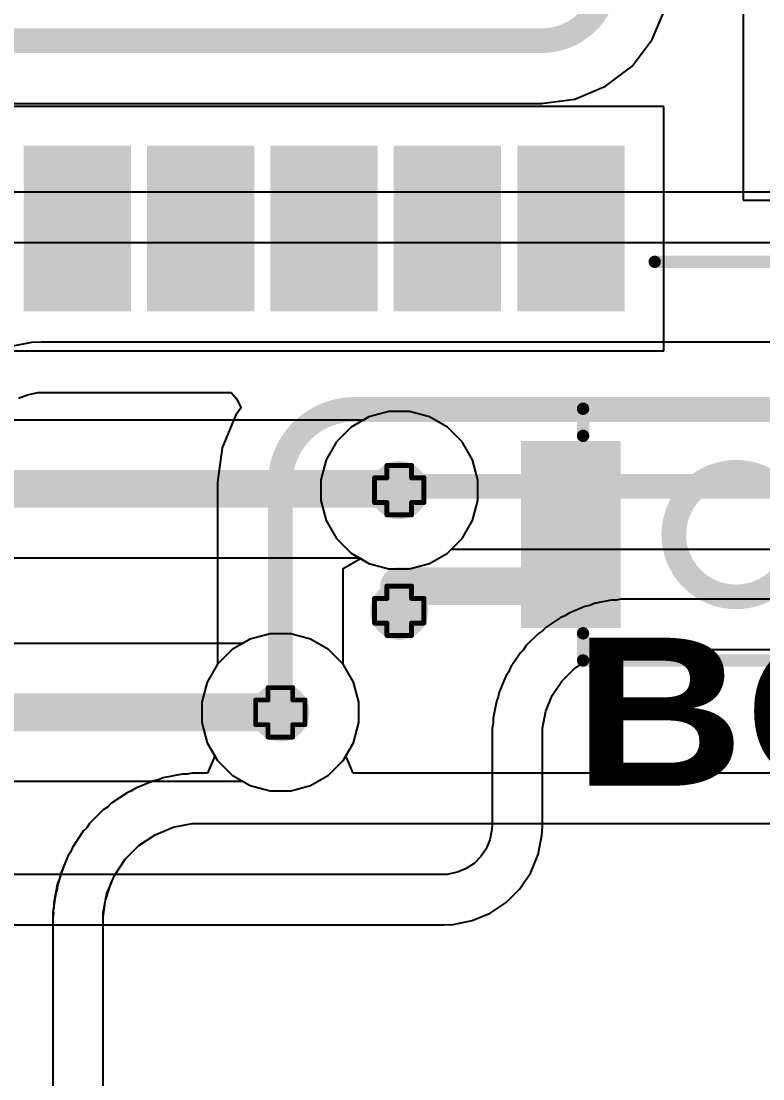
# Model space of a CAD drawing. Header units: inches. Extents: x -18 to 202, y -11 to 119.
# Drawn here: x 25.95 to 33.59, y 32.3 to 43.18 of the extents above; entities that cross this region are included whole.
import ezdxf

# ---------------------------------------------------------------- set-up
doc = ezdxf.new("R2010")
doc.units = ezdxf.units.IN
for name, color, linetype in [('Board Outline', 216, 'Continuous'), ('Bottom Layer', 5, 'Continuous'), ('Drill Drawing', 1, 'Continuous'), ('Ground', 16, 'Continuous'), ('Power', 76, 'Continuous'), ('Top Layer', 1, 'Continuous'), ('Top Overlay', 2, 'Continuous'), ('Top Paste', 8, 'Continuous'), ('Top Solder', 216, 'Continuous'), ('Via Holes', 16, 'Continuous')]:
    doc.layers.add(name, color=color, linetype=linetype)
doc.styles.add('Arial Black_Bold', font='', dxfattribs={"height": 0.2})
doc.styles.get('Arial Black_Bold').set_extended_font_data('Arial Black', bold=True)

# ---------------------------------------------------------------- blocks, each defined once
blk = doc.blocks.new('38_SMD_M______10')
at = {"layer": 'Top Layer'}
for points in [[(0.19, -9.63), (0.19, -8.13), (1.09, -8.13), (1.09, -9.63)], [(1.46, -9.63), (1.46, -8.13), (2.36, -8.13), (2.36, -9.63)], [(2.73, -9.63), (2.73, -8.13), (3.63, -8.13), (3.63, -9.63)], [(4, -9.63), (4, -8.13), (4.9, -8.13), (4.9, -9.63)], [(5.27, -9.63), (5.27, -8.13), (6.17, -8.13), (6.17, -9.63)]]:
    blk.add_hatch(color=1, dxfattribs=at).paths.add_polyline_path(points)
at = {"layer": 'Top Paste'}
for points in [[(0.19, -9.63), (0.19, -8.13), (1.09, -8.13), (1.09, -9.63)], [(1.46, -9.63), (1.46, -8.13), (2.36, -8.13), (2.36, -9.63)], [(2.73, -9.63), (2.73, -8.13), (3.63, -8.13), (3.63, -9.63)], [(4, -9.63), (4, -8.13), (4.9, -8.13), (4.9, -9.63)], [(5.27, -9.63), (5.27, -8.13), (6.17, -8.13), (6.17, -9.63)]]:
    blk.add_hatch(color=8, dxfattribs=at).paths.add_polyline_path(points)
at = {"layer": 'Top Solder'}
for points in [[(0.088, -9.732), (0.088, -8.028), (1.192, -8.028), (1.192, -9.732)], [(1.358, -9.732), (1.358, -8.028), (2.462, -8.028), (2.462, -9.732)], [(2.628, -9.732), (2.628, -8.028), (3.732, -8.028), (3.732, -9.732)], [(3.898, -9.732), (3.898, -8.028), (5.002, -8.028), (5.002, -9.732)], [(5.168, -9.732), (5.168, -8.028), (6.272, -8.028), (6.272, -9.732)]]:
    blk.add_hatch(color=216, dxfattribs=at).paths.add_polyline_path(points)
at = {"layer": 'Top Overlay'}
blk.add_lwpolyline([(6.583, -9.222, 0.127, 0.127, 0), (9.072, -9.222, 0.127, 0.127, 0)], format="xyseb", dxfattribs=at)
blk.add_lwpolyline([(6.551, -9.222, 0.0635, 0.0635, 1), (6.614, -9.222, 0.0635, 0.0635, 1)], format="xyseb", close=True, dxfattribs=at)
blk = doc.blocks.new('B3U_1000P_18')
at = {"layer": 'Top Layer'}
for points in [[(-2.11, 0.86), (-1.29, 0.86), (-1.29, -0.86), (-2.11, -0.86)], [(1.29, 0.86), (2.11, 0.86), (2.11, -0.86), (1.29, -0.86)]]:
    blk.add_hatch(color=1, dxfattribs=at).paths.add_polyline_path(points)
at = {"layer": 'Top Paste'}
for points in [[(-2.11, 0.86), (-1.29, 0.86), (-1.29, -0.86), (-2.11, -0.86)], [(1.29, 0.86), (2.11, 0.86), (2.11, -0.86), (1.29, -0.86)]]:
    blk.add_hatch(color=8, dxfattribs=at).paths.add_polyline_path(points)
at = {"layer": 'Top Solder'}
for points in [[(-2.212, 0.962), (-1.188, 0.962), (-1.188, -0.962), (-2.212, -0.962)], [(1.188, 0.962), (2.212, 0.962), (2.212, -0.962), (1.188, -0.962)]]:
    blk.add_hatch(color=216, dxfattribs=at).paths.add_polyline_path(points)
at = {"layer": 'Top Overlay'}
for points in [[(-1.575, 1.295, 0.127, 0.127, 0), (1.575, 1.295, 0.127, 0.127, 0)], [(-1.575, 1.016, 0.127, 0.127, 0), (-1.575, 1.295, 0.127, 0.127, 0)], [(1.575, 1.016, 0.127, 0.127, 0), (1.575, 1.295, 0.127, 0.127, 0)], [(-1.575, -1.295, 0.127, 0.127, 0), (-1.575, -1.016, 0.127, 0.127, 0)], [(1.575, -1.295, 0.127, 0.127, 0), (1.575, -1.016, 0.127, 0.127, 0)], [(-1.575, -1.295, 0.127, 0.127, 0), (1.575, -1.295, 0.127, 0.127, 0)]]:
    blk.add_lwpolyline(points, format="xyseb", dxfattribs=at)
for points in [[(-1.607, 1.295, 0.0635, 0.0635, 1), (-1.543, 1.295, 0.0635, 0.0635, 1)], [(-1.607, 1.295, 0.0635, 0.0635, 1), (-1.543, 1.295, 0.0635, 0.0635, 1)], [(1.543, 1.295, 0.0635, 0.0635, 1), (1.607, 1.295, 0.0635, 0.0635, 1)], [(1.543, 1.295, 0.0635, 0.0635, 1), (1.607, 1.295, 0.0635, 0.0635, 1)], [(-1.607, 1.016, 0.0635, 0.0635, 1), (-1.543, 1.016, 0.0635, 0.0635, 1)], [(1.543, 1.016, 0.0635, 0.0635, 1), (1.607, 1.016, 0.0635, 0.0635, 1)], [(0.641, 0, 0.254, 0.254, 1), (-0.641, 0, 0.254, 0.254, 1)], [(-0.705, 0, 0.127, 0.127, 1), (-0.578, 0, 0.127, 0.127, 1)], [(0.578, 0, 0.127, 0.127, 1), (0.705, 0, 0.127, 0.127, 1)], [(-1.607, -1.016, 0.0635, 0.0635, 1), (-1.543, -1.016, 0.0635, 0.0635, 1)], [(1.543, -1.016, 0.0635, 0.0635, 1), (1.607, -1.016, 0.0635, 0.0635, 1)], [(-1.607, -1.295, 0.0635, 0.0635, 1), (-1.543, -1.295, 0.0635, 0.0635, 1)], [(-1.607, -1.295, 0.0635, 0.0635, 1), (-1.543, -1.295, 0.0635, 0.0635, 1)], [(1.543, -1.295, 0.0635, 0.0635, 1), (1.607, -1.295, 0.0635, 0.0635, 1)], [(1.543, -1.295, 0.0635, 0.0635, 1), (1.607, -1.295, 0.0635, 0.0635, 1)]]:
    blk.add_lwpolyline(points, format="xyseb", close=True, dxfattribs=at)

msp = doc.modelspace()

# ---------------------------------------------------------------- hatches: boundary and pattern name
at = {"layer": 'Bottom Layer'}
h = msp.add_hatch(color=5, dxfattribs=at)
edge = h.paths.add_edge_path()
edge.add_arc((29.845, 38.354), 0.3, 0, 360)
h = msp.add_hatch(color=5, dxfattribs=at)
edge = h.paths.add_edge_path()
edge.add_arc((29.845, 37.113), 0.3, 0, 360)
h = msp.add_hatch(color=5, dxfattribs=at)
edge = h.paths.add_edge_path()
edge.add_arc((28.621, 36.068), 0.3, 0, 360)
at = {"layer": 'Ground'}
h = msp.add_hatch(color=16, dxfattribs=at)
edge = h.paths.add_edge_path()
edge.add_arc((29.845, 38.354), 0.3, 0, 360)
h = msp.add_hatch(color=16, dxfattribs=at)
edge = h.paths.add_edge_path()
edge.add_arc((29.845, 37.113), 0.3, 0, 360)
h = msp.add_hatch(color=16, dxfattribs=at)
edge = h.paths.add_edge_path()
edge.add_arc((28.621, 36.068), 0.3, 0, 360)
at = {"layer": 'Power'}
h = msp.add_hatch(color=76, dxfattribs=at)
edge = h.paths.add_edge_path()
edge.add_arc((29.845, 38.354), 0.3, 0, 360)
h = msp.add_hatch(color=76, dxfattribs=at)
edge = h.paths.add_edge_path()
edge.add_arc((29.845, 37.113), 0.3, 0, 360)
h = msp.add_hatch(color=76, dxfattribs=at)
edge = h.paths.add_edge_path()
edge.add_arc((28.621, 36.068), 0.3, 0, 360)
at = {"layer": 'Top Layer'}
h = msp.add_hatch(color=1, dxfattribs=at)
edge = h.paths.add_edge_path()
edge.add_arc((29.845, 38.354), 0.3, 0, 360)
h = msp.add_hatch(color=1, dxfattribs=at)
edge = h.paths.add_edge_path()
edge.add_arc((29.845, 37.113), 0.3, 0, 360)
h = msp.add_hatch(color=1, dxfattribs=at)
edge = h.paths.add_edge_path()
edge.add_arc((28.621, 36.068), 0.3, 0, 360)
at = {"layer": 'Via Holes'}
h = msp.add_hatch(color=7, dxfattribs=at)
edge = h.paths.add_edge_path()
edge.add_arc((29.845, 38.354), 0.15, 0, 360)
h = msp.add_hatch(color=7, dxfattribs=at)
edge = h.paths.add_edge_path()
edge.add_arc((29.845, 37.113), 0.15, 0, 360)
h = msp.add_hatch(color=7, dxfattribs=at)
edge = h.paths.add_edge_path()
edge.add_arc((28.621, 36.068), 0.15, 0, 360)

# ---------------------------------------------------------------- linework, layer by layer
at = {"layer": 'Board Outline'}
msp.add_lwpolyline([(44.23, 62.31, 0.254, 0.254, -3.535496), (7.565, 62.289, 0.254, 0.254, 0)], format="xyseb", dxfattribs=at)
at = {"layer": 'Bottom Layer'}
for p, q in [((29.533, 39.107), (29.349, 39.001)), ((29.739, 39.162), (29.533, 39.107)), ((29.951, 39.162), (29.739, 39.162)), ((30.157, 39.107), (29.951, 39.162)), ((30.341, 39.001), (30.157, 39.107)), ((29.349, 39.001), (29.198, 38.85)), ((30.492, 38.85), (30.341, 39.001)), ((29.198, 38.85), (29.092, 38.666)), ((30.598, 38.666), (30.492, 38.85)), ((29.092, 38.666), (29.037, 38.46)), ((30.653, 38.46), (30.598, 38.666)), ((29.037, 38.46), (29.037, 38.248)), ((30.653, 38.248), (30.653, 38.46)), ((29.037, 38.248), (29.092, 38.042)), ((30.598, 38.042), (30.653, 38.248)), ((29.092, 38.042), (29.198, 37.858)), ((30.492, 37.858), (30.598, 38.042)), ((29.198, 37.858), (29.349, 37.707)), ((30.341, 37.707), (30.492, 37.858)), ((29.349, 37.707), (29.533, 37.601)), ((30.157, 37.601), (30.341, 37.707)), ((29.533, 37.601), (29.739, 37.546)), ((29.739, 37.546), (29.951, 37.546)), ((29.951, 37.546), (30.157, 37.601)), ((28.309, 36.821), (28.125, 36.715)), ((28.515, 36.876), (28.309, 36.821)), ((28.728, 36.876), (28.515, 36.876)), ((28.933, 36.821), (28.728, 36.876)), ((29.117, 36.715), (28.933, 36.821)), ((28.125, 36.715), (27.975, 36.564)), ((29.268, 36.564), (29.117, 36.715)), ((27.975, 36.564), (27.868, 36.38)), ((29.374, 36.38), (29.268, 36.564)), ((27.868, 36.38), (27.813, 36.174)), ((29.429, 36.174), (29.374, 36.38)), ((27.813, 36.174), (27.813, 35.962)), ((29.429, 35.962), (29.429, 36.174)), ((27.813, 35.962), (27.868, 35.756)), ((29.374, 35.756), (29.429, 35.962)), ((27.868, 35.756), (27.946, 35.621)), ((29.296, 35.621), (29.374, 35.756)), ((27.946, 35.621), (27.873, 35.443)), ((29.37, 35.443), (29.296, 35.621)), ((27.368, 35.374), (27.318, 35.364)), ((27.416, 35.394), (27.368, 35.374)), ((27.612, 35.433), (27.416, 35.394)), ((27.663, 35.433), (27.612, 35.433)), ((27.713, 35.443), (27.663, 35.433)), ((27.873, 35.443), (27.713, 35.443)), ((40.399, 35.443), (29.37, 35.443)), ((27.091, 35.26), (27.044, 35.24)), ((27.134, 35.288), (27.091, 35.26)), ((27.318, 35.364), (27.134, 35.288)), ((27.044, 35.24), (26.878, 35.129)), ((26.799, 35.064), (26.658, 34.923)), ((26.842, 35.093), (26.799, 35.064)), ((26.878, 35.129), (26.842, 35.093)), ((26.593, 34.844), (26.482, 34.678)), ((26.629, 34.88), (26.593, 34.844)), ((26.658, 34.923), (26.629, 34.88)), ((27.332, 34.809), (27.517, 34.886)), ((27.517, 34.886), (27.713, 34.925)), ((27.713, 34.925), (40.486, 34.925)), ((27.165, 34.698), (27.332, 34.809)), ((26.462, 34.631), (26.434, 34.588)), ((26.482, 34.678), (26.462, 34.631)), ((27.024, 34.557), (27.165, 34.698)), ((26.434, 34.588), (26.358, 34.404)), ((26.913, 34.39), (27.024, 34.557)), ((26.358, 34.404), (26.348, 34.354)), ((26.836, 34.205), (26.913, 34.39)), ((26.328, 34.306), (26.289, 34.11)), ((26.348, 34.354), (26.328, 34.306)), ((26.797, 34.009), (26.836, 34.205)), ((26.289, 34.11), (26.289, 34.059)), ((26.289, 34.059), (26.279, 34.009)), ((26.279, 34.009), (26.279, 33.909)), ((26.797, 33.909), (26.797, 34.009)), ((26.279, 33.909), (26.279, 17.382)), ((26.797, 17.382), (26.797, 33.909))]:
    msp.add_line(p, q, dxfattribs=at)
at = {"layer": 'Drill Drawing'}
for points in [[(29.718, 38.481, 0.0508, 0.0508, 0), (29.718, 38.608, 0.0508, 0.0508, 0)], [(29.718, 38.608, 0.0508, 0.0508, 0), (29.972, 38.608, 0.0508, 0.0508, 0)], [(29.972, 38.481, 0.0508, 0.0508, 0), (29.972, 38.608, 0.0508, 0.0508, 0)], [(29.591, 38.227, 0.0508, 0.0508, 0), (29.591, 38.481, 0.0508, 0.0508, 0)], [(29.591, 38.481, 0.0508, 0.0508, 0), (29.718, 38.481, 0.0508, 0.0508, 0)], [(29.972, 38.481, 0.0508, 0.0508, 0), (30.099, 38.481, 0.0508, 0.0508, 0)], [(30.099, 38.227, 0.0508, 0.0508, 0), (30.099, 38.481, 0.0508, 0.0508, 0)], [(29.591, 38.227, 0.0508, 0.0508, 0), (29.718, 38.227, 0.0508, 0.0508, 0)], [(29.718, 38.1, 0.0508, 0.0508, 0), (29.718, 38.227, 0.0508, 0.0508, 0)], [(29.972, 38.227, 0.0508, 0.0508, 0), (30.099, 38.227, 0.0508, 0.0508, 0)], [(29.972, 38.1, 0.0508, 0.0508, 0), (29.972, 38.227, 0.0508, 0.0508, 0)], [(29.718, 38.1, 0.0508, 0.0508, 0), (29.972, 38.1, 0.0508, 0.0508, 0)], [(29.718, 37.24, 0.0508, 0.0508, 0), (29.718, 37.367, 0.0508, 0.0508, 0)], [(29.718, 37.367, 0.0508, 0.0508, 0), (29.972, 37.367, 0.0508, 0.0508, 0)], [(29.972, 37.24, 0.0508, 0.0508, 0), (29.972, 37.367, 0.0508, 0.0508, 0)], [(29.591, 36.986, 0.0508, 0.0508, 0), (29.591, 37.24, 0.0508, 0.0508, 0)], [(29.591, 37.24, 0.0508, 0.0508, 0), (29.718, 37.24, 0.0508, 0.0508, 0)], [(29.972, 37.24, 0.0508, 0.0508, 0), (30.099, 37.24, 0.0508, 0.0508, 0)], [(30.099, 36.986, 0.0508, 0.0508, 0), (30.099, 37.24, 0.0508, 0.0508, 0)], [(29.591, 36.986, 0.0508, 0.0508, 0), (29.718, 36.986, 0.0508, 0.0508, 0)], [(29.718, 36.859, 0.0508, 0.0508, 0), (29.718, 36.986, 0.0508, 0.0508, 0)], [(29.972, 36.986, 0.0508, 0.0508, 0), (30.099, 36.986, 0.0508, 0.0508, 0)], [(29.972, 36.859, 0.0508, 0.0508, 0), (29.972, 36.986, 0.0508, 0.0508, 0)], [(29.718, 36.859, 0.0508, 0.0508, 0), (29.972, 36.859, 0.0508, 0.0508, 0)], [(28.494, 36.195, 0.0508, 0.0508, 0), (28.494, 36.322, 0.0508, 0.0508, 0)], [(28.494, 36.322, 0.0508, 0.0508, 0), (28.748, 36.322, 0.0508, 0.0508, 0)], [(28.748, 36.195, 0.0508, 0.0508, 0), (28.748, 36.322, 0.0508, 0.0508, 0)], [(28.367, 35.941, 0.0508, 0.0508, 0), (28.367, 36.195, 0.0508, 0.0508, 0)], [(28.367, 36.195, 0.0508, 0.0508, 0), (28.494, 36.195, 0.0508, 0.0508, 0)], [(28.748, 36.195, 0.0508, 0.0508, 0), (28.875, 36.195, 0.0508, 0.0508, 0)], [(28.875, 35.941, 0.0508, 0.0508, 0), (28.875, 36.195, 0.0508, 0.0508, 0)], [(28.367, 35.941, 0.0508, 0.0508, 0), (28.494, 35.941, 0.0508, 0.0508, 0)], [(28.494, 35.814, 0.0508, 0.0508, 0), (28.494, 35.941, 0.0508, 0.0508, 0)], [(28.748, 35.941, 0.0508, 0.0508, 0), (28.875, 35.941, 0.0508, 0.0508, 0)], [(28.748, 35.814, 0.0508, 0.0508, 0), (28.748, 35.941, 0.0508, 0.0508, 0)], [(28.494, 35.814, 0.0508, 0.0508, 0), (28.748, 35.814, 0.0508, 0.0508, 0)]]:
    msp.add_lwpolyline(points, format="xyseb", dxfattribs=at)
for points in [[(29.705, 38.608, 0.0254, 0.0254, 1), (29.731, 38.608, 0.0254, 0.0254, 1)], [(29.705, 38.608, 0.0254, 0.0254, 1), (29.731, 38.608, 0.0254, 0.0254, 1)], [(29.959, 38.608, 0.0254, 0.0254, 1), (29.985, 38.608, 0.0254, 0.0254, 1)], [(29.959, 38.608, 0.0254, 0.0254, 1), (29.985, 38.608, 0.0254, 0.0254, 1)], [(29.578, 38.481, 0.0254, 0.0254, 1), (29.604, 38.481, 0.0254, 0.0254, 1)], [(29.578, 38.481, 0.0254, 0.0254, 1), (29.604, 38.481, 0.0254, 0.0254, 1)], [(29.705, 38.481, 0.0254, 0.0254, 1), (29.731, 38.481, 0.0254, 0.0254, 1)], [(29.705, 38.481, 0.0254, 0.0254, 1), (29.731, 38.481, 0.0254, 0.0254, 1)], [(29.959, 38.481, 0.0254, 0.0254, 1), (29.985, 38.481, 0.0254, 0.0254, 1)], [(29.959, 38.481, 0.0254, 0.0254, 1), (29.985, 38.481, 0.0254, 0.0254, 1)], [(30.086, 38.481, 0.0254, 0.0254, 1), (30.112, 38.481, 0.0254, 0.0254, 1)], [(30.086, 38.481, 0.0254, 0.0254, 1), (30.112, 38.481, 0.0254, 0.0254, 1)], [(29.578, 38.227, 0.0254, 0.0254, 1), (29.604, 38.227, 0.0254, 0.0254, 1)], [(29.578, 38.227, 0.0254, 0.0254, 1), (29.604, 38.227, 0.0254, 0.0254, 1)], [(29.705, 38.227, 0.0254, 0.0254, 1), (29.731, 38.227, 0.0254, 0.0254, 1)], [(29.705, 38.227, 0.0254, 0.0254, 1), (29.731, 38.227, 0.0254, 0.0254, 1)], [(29.959, 38.227, 0.0254, 0.0254, 1), (29.985, 38.227, 0.0254, 0.0254, 1)], [(29.959, 38.227, 0.0254, 0.0254, 1), (29.985, 38.227, 0.0254, 0.0254, 1)], [(30.086, 38.227, 0.0254, 0.0254, 1), (30.112, 38.227, 0.0254, 0.0254, 1)], [(30.086, 38.227, 0.0254, 0.0254, 1), (30.112, 38.227, 0.0254, 0.0254, 1)], [(29.705, 38.1, 0.0254, 0.0254, 1), (29.731, 38.1, 0.0254, 0.0254, 1)], [(29.705, 38.1, 0.0254, 0.0254, 1), (29.731, 38.1, 0.0254, 0.0254, 1)], [(29.959, 38.1, 0.0254, 0.0254, 1), (29.985, 38.1, 0.0254, 0.0254, 1)], [(29.959, 38.1, 0.0254, 0.0254, 1), (29.985, 38.1, 0.0254, 0.0254, 1)], [(29.705, 37.367, 0.0254, 0.0254, 1), (29.731, 37.367, 0.0254, 0.0254, 1)], [(29.705, 37.367, 0.0254, 0.0254, 1), (29.731, 37.367, 0.0254, 0.0254, 1)], [(29.959, 37.367, 0.0254, 0.0254, 1), (29.985, 37.367, 0.0254, 0.0254, 1)], [(29.959, 37.367, 0.0254, 0.0254, 1), (29.985, 37.367, 0.0254, 0.0254, 1)], [(29.578, 37.24, 0.0254, 0.0254, 1), (29.604, 37.24, 0.0254, 0.0254, 1)], [(29.578, 37.24, 0.0254, 0.0254, 1), (29.604, 37.24, 0.0254, 0.0254, 1)], [(29.705, 37.24, 0.0254, 0.0254, 1), (29.731, 37.24, 0.0254, 0.0254, 1)], [(29.705, 37.24, 0.0254, 0.0254, 1), (29.731, 37.24, 0.0254, 0.0254, 1)], [(29.959, 37.24, 0.0254, 0.0254, 1), (29.985, 37.24, 0.0254, 0.0254, 1)], [(29.959, 37.24, 0.0254, 0.0254, 1), (29.985, 37.24, 0.0254, 0.0254, 1)], [(30.086, 37.24, 0.0254, 0.0254, 1), (30.112, 37.24, 0.0254, 0.0254, 1)], [(30.086, 37.24, 0.0254, 0.0254, 1), (30.112, 37.24, 0.0254, 0.0254, 1)], [(29.578, 36.986, 0.0254, 0.0254, 1), (29.604, 36.986, 0.0254, 0.0254, 1)], [(29.578, 36.986, 0.0254, 0.0254, 1), (29.604, 36.986, 0.0254, 0.0254, 1)], [(29.705, 36.986, 0.0254, 0.0254, 1), (29.731, 36.986, 0.0254, 0.0254, 1)], [(29.705, 36.986, 0.0254, 0.0254, 1), (29.731, 36.986, 0.0254, 0.0254, 1)], [(29.959, 36.986, 0.0254, 0.0254, 1), (29.985, 36.986, 0.0254, 0.0254, 1)], [(29.959, 36.986, 0.0254, 0.0254, 1), (29.985, 36.986, 0.0254, 0.0254, 1)], [(30.086, 36.986, 0.0254, 0.0254, 1), (30.112, 36.986, 0.0254, 0.0254, 1)], [(30.086, 36.986, 0.0254, 0.0254, 1), (30.112, 36.986, 0.0254, 0.0254, 1)], [(29.705, 36.859, 0.0254, 0.0254, 1), (29.731, 36.859, 0.0254, 0.0254, 1)], [(29.705, 36.859, 0.0254, 0.0254, 1), (29.731, 36.859, 0.0254, 0.0254, 1)], [(29.959, 36.859, 0.0254, 0.0254, 1), (29.985, 36.859, 0.0254, 0.0254, 1)], [(29.959, 36.859, 0.0254, 0.0254, 1), (29.985, 36.859, 0.0254, 0.0254, 1)], [(28.482, 36.322, 0.0254, 0.0254, 1), (28.507, 36.322, 0.0254, 0.0254, 1)], [(28.482, 36.322, 0.0254, 0.0254, 1), (28.507, 36.322, 0.0254, 0.0254, 1)], [(28.736, 36.322, 0.0254, 0.0254, 1), (28.761, 36.322, 0.0254, 0.0254, 1)], [(28.736, 36.322, 0.0254, 0.0254, 1), (28.761, 36.322, 0.0254, 0.0254, 1)], [(28.355, 36.195, 0.0254, 0.0254, 1), (28.38, 36.195, 0.0254, 0.0254, 1)], [(28.355, 36.195, 0.0254, 0.0254, 1), (28.38, 36.195, 0.0254, 0.0254, 1)], [(28.482, 36.195, 0.0254, 0.0254, 1), (28.507, 36.195, 0.0254, 0.0254, 1)], [(28.482, 36.195, 0.0254, 0.0254, 1), (28.507, 36.195, 0.0254, 0.0254, 1)], [(28.736, 36.195, 0.0254, 0.0254, 1), (28.761, 36.195, 0.0254, 0.0254, 1)], [(28.736, 36.195, 0.0254, 0.0254, 1), (28.761, 36.195, 0.0254, 0.0254, 1)], [(28.863, 36.195, 0.0254, 0.0254, 1), (28.888, 36.195, 0.0254, 0.0254, 1)], [(28.863, 36.195, 0.0254, 0.0254, 1), (28.888, 36.195, 0.0254, 0.0254, 1)], [(28.355, 35.941, 0.0254, 0.0254, 1), (28.38, 35.941, 0.0254, 0.0254, 1)], [(28.355, 35.941, 0.0254, 0.0254, 1), (28.38, 35.941, 0.0254, 0.0254, 1)], [(28.482, 35.941, 0.0254, 0.0254, 1), (28.507, 35.941, 0.0254, 0.0254, 1)], [(28.482, 35.941, 0.0254, 0.0254, 1), (28.507, 35.941, 0.0254, 0.0254, 1)], [(28.736, 35.941, 0.0254, 0.0254, 1), (28.761, 35.941, 0.0254, 0.0254, 1)], [(28.736, 35.941, 0.0254, 0.0254, 1), (28.761, 35.941, 0.0254, 0.0254, 1)], [(28.863, 35.941, 0.0254, 0.0254, 1), (28.888, 35.941, 0.0254, 0.0254, 1)], [(28.863, 35.941, 0.0254, 0.0254, 1), (28.888, 35.941, 0.0254, 0.0254, 1)], [(28.482, 35.814, 0.0254, 0.0254, 1), (28.507, 35.814, 0.0254, 0.0254, 1)], [(28.482, 35.814, 0.0254, 0.0254, 1), (28.507, 35.814, 0.0254, 0.0254, 1)], [(28.736, 35.814, 0.0254, 0.0254, 1), (28.761, 35.814, 0.0254, 0.0254, 1)], [(28.736, 35.814, 0.0254, 0.0254, 1), (28.761, 35.814, 0.0254, 0.0254, 1)]]:
    msp.add_lwpolyline(points, format="xyseb", close=True, dxfattribs=at)
at = {"layer": 'Ground'}
for p, q in [((29.533, 39.107), (29.349, 39.001)), ((29.739, 39.162), (29.533, 39.107)), ((29.951, 39.162), (29.739, 39.162)), ((30.157, 39.107), (29.951, 39.162)), ((30.341, 39.001), (30.157, 39.107)), ((29.349, 39.001), (29.198, 38.85)), ((30.492, 38.85), (30.341, 39.001)), ((29.198, 38.85), (29.092, 38.666)), ((30.598, 38.666), (30.492, 38.85)), ((29.092, 38.666), (29.037, 38.46)), ((30.653, 38.46), (30.598, 38.666)), ((29.037, 38.46), (29.037, 38.248)), ((30.653, 38.248), (30.653, 38.46)), ((29.037, 38.248), (29.092, 38.042)), ((30.598, 38.042), (30.653, 38.248)), ((29.092, 38.042), (29.198, 37.858)), ((30.492, 37.858), (30.598, 38.042)), ((29.198, 37.858), (29.349, 37.707)), ((30.341, 37.707), (30.492, 37.858)), ((29.349, 37.707), (29.533, 37.601)), ((30.157, 37.601), (30.341, 37.707)), ((29.533, 37.601), (29.739, 37.546)), ((29.739, 37.546), (29.951, 37.546)), ((29.951, 37.546), (30.157, 37.601)), ((28.309, 36.821), (28.125, 36.715)), ((28.515, 36.876), (28.309, 36.821)), ((28.728, 36.876), (28.515, 36.876)), ((28.933, 36.821), (28.728, 36.876)), ((29.117, 36.715), (28.933, 36.821)), ((28.125, 36.715), (27.975, 36.564)), ((29.268, 36.564), (29.117, 36.715)), ((27.975, 36.564), (27.868, 36.38)), ((29.374, 36.38), (29.268, 36.564)), ((27.868, 36.38), (27.813, 36.174)), ((29.429, 36.174), (29.374, 36.38)), ((27.813, 36.174), (27.813, 35.962)), ((29.429, 35.962), (29.429, 36.174)), ((27.813, 35.962), (27.868, 35.756)), ((29.374, 35.756), (29.429, 35.962)), ((27.868, 35.756), (27.946, 35.621)), ((29.296, 35.621), (29.374, 35.756)), ((27.946, 35.621), (27.873, 35.443)), ((29.37, 35.443), (29.296, 35.621)), ((27.368, 35.374), (27.318, 35.364)), ((27.416, 35.394), (27.368, 35.374)), ((27.612, 35.433), (27.416, 35.394)), ((27.663, 35.433), (27.612, 35.433)), ((27.713, 35.443), (27.663, 35.433)), ((27.873, 35.443), (27.713, 35.443)), ((40.399, 35.443), (29.37, 35.443)), ((27.091, 35.26), (27.044, 35.24)), ((27.134, 35.288), (27.091, 35.26)), ((27.318, 35.364), (27.134, 35.288)), ((27.044, 35.24), (26.878, 35.129)), ((26.799, 35.064), (26.658, 34.923)), ((26.842, 35.093), (26.799, 35.064)), ((26.878, 35.129), (26.842, 35.093)), ((26.593, 34.844), (26.482, 34.678)), ((26.629, 34.88), (26.593, 34.844)), ((26.658, 34.923), (26.629, 34.88)), ((27.332, 34.809), (27.517, 34.886)), ((27.517, 34.886), (27.713, 34.925)), ((27.713, 34.925), (40.486, 34.925)), ((27.165, 34.698), (27.332, 34.809)), ((26.462, 34.631), (26.434, 34.588)), ((26.482, 34.678), (26.462, 34.631)), ((27.024, 34.557), (27.165, 34.698)), ((26.434, 34.588), (26.396, 34.496)), ((26.913, 34.39), (27.024, 34.557)), ((26.37, 34.42), (26.329, 34.291)), ((26.374, 34.429), (26.37, 34.42)), ((26.376, 34.438), (26.374, 34.429)), ((26.387, 34.468), (26.376, 34.438)), ((26.388, 34.475), (26.387, 34.468)), ((26.391, 34.481), (26.388, 34.475)), ((26.388, 34.475), (26.388, 34.475)), ((26.395, 34.491), (26.391, 34.481)), ((26.396, 34.496), (26.395, 34.491)), ((26.396, 34.496), (26.396, 34.496)), ((26.396, 34.496), (26.396, 34.496)), ((26.874, 34.298), (26.913, 34.39)), ((26.329, 34.291), (26.324, 34.25)), ((26.863, 34.263), (26.885, 34.325)), ((26.885, 34.325), (26.874, 34.298)), ((26.874, 34.298), (26.874, 34.298)), ((26.306, 34.188), (26.284, 34.034)), ((26.307, 34.19), (26.306, 34.188)), ((26.31, 34.211), (26.307, 34.192)), ((26.307, 34.192), (26.307, 34.19)), ((26.324, 34.25), (26.31, 34.211)), ((26.822, 34.134), (26.863, 34.263)), ((26.797, 33.961), (26.819, 34.115)), ((26.819, 34.115), (26.822, 34.134)), ((26.286, 33.997), (26.279, 33.961)), ((26.279, 33.961), (26.279, 31.685)), ((26.284, 34.034), (26.286, 33.997)), ((26.797, 31.685), (26.797, 33.961))]:
    msp.add_line(p, q, dxfattribs=at)
at = {"layer": 'Power'}
for p, q in [((32.449, 42.99), (32.58, 43.307)), ((32.24, 42.718), (32.449, 42.99)), ((31.968, 42.509), (32.24, 42.718)), ((31.651, 42.378), (31.968, 42.509)), ((31.311, 42.332), (31.329, 42.335)), ((31.329, 42.335), (31.651, 42.378)), ((21.322, 42.332), (31.311, 42.332)), ((33.241, 41.42), (22.989, 41.42)), ((35.84, 41.42), (33.241, 41.42)), ((22.989, 40.902), (33.241, 40.902)), ((33.241, 40.902), (35.84, 40.902)), ((26.062, 39.873), (25.867, 39.834)), ((26.162, 39.878), (26.062, 39.873)), ((28.138, 39.878), (26.162, 39.878)), ((49.53, 39.878), (28.138, 39.878)), ((25.928, 39.299), (26.018, 39.336)), ((26.018, 39.336), (26.126, 39.358)), ((26.126, 39.358), (26.175, 39.36)), ((26.175, 39.36), (28.115, 39.36)), ((28.115, 39.36), (28.17, 39.295)), ((28.17, 39.295), (28.217, 39.201)), ((28.217, 39.201), (28.162, 39.129)), ((28.162, 39.129), (28.022, 38.791)), ((28.022, 38.791), (27.975, 38.435)), ((27.975, 38.435), (27.974, 38.428)), ((27.974, 38.428), (27.974, 36.563)), ((30.157, 37.601), (30.341, 37.707)), ((30.341, 37.707), (30.382, 37.748)), ((30.382, 37.748), (55.288, 37.748)), ((29.269, 37.548), (29.446, 37.651)), ((29.269, 36.563), (29.269, 37.548)), ((29.446, 37.651), (29.533, 37.601)), ((29.533, 37.601), (29.739, 37.546)), ((29.739, 37.546), (29.951, 37.546)), ((29.951, 37.546), (30.157, 37.601)), ((32.025, 37.221), (31.852, 37.187)), ((32.076, 37.221), (32.025, 37.221)), ((32.126, 37.231), (32.076, 37.221)), ((32.214, 37.231), (32.126, 37.231)), ((42.831, 37.231), (32.214, 37.231)), ((31.755, 37.158), (31.592, 37.09)), ((31.805, 37.167), (31.755, 37.158)), ((31.852, 37.187), (31.805, 37.167)), ((31.502, 37.042), (31.355, 36.944)), ((31.549, 37.062), (31.502, 37.042)), ((31.592, 37.09), (31.549, 37.062)), ((31.319, 36.908), (31.277, 36.88)), ((31.355, 36.944), (31.319, 36.908)), ((31.277, 36.88), (31.152, 36.755)), ((31.088, 36.676), (30.99, 36.53)), ((31.124, 36.712), (31.088, 36.676)), ((31.152, 36.755), (31.124, 36.712)), ((31.79, 36.611), (31.953, 36.679)), ((31.953, 36.679), (32.126, 36.713)), ((32.126, 36.713), (32.214, 36.713)), ((32.214, 36.713), (42.834, 36.713)), ((31.643, 36.513), (31.79, 36.611)), ((27.974, 36.563), (27.868, 36.38)), ((29.374, 36.38), (29.269, 36.563)), ((30.97, 36.483), (30.942, 36.44)), ((30.99, 36.53), (30.97, 36.483)), ((31.518, 36.389), (31.643, 36.513)), ((27.868, 36.38), (27.813, 36.174)), ((29.429, 36.174), (29.374, 36.38)), ((30.942, 36.44), (30.874, 36.277)), ((31.42, 36.242), (31.518, 36.389)), ((30.874, 36.277), (30.864, 36.227)), ((31.353, 36.079), (31.42, 36.242)), ((27.813, 36.174), (27.813, 35.962)), ((29.429, 35.962), (29.429, 36.174)), ((30.845, 36.18), (30.81, 36.007)), ((30.864, 36.227), (30.845, 36.18)), ((31.318, 35.906), (31.353, 36.079)), ((27.813, 35.962), (27.868, 35.756)), ((29.374, 35.756), (29.429, 35.962)), ((30.81, 35.956), (30.8, 35.906)), ((30.81, 36.007), (30.81, 35.956)), ((30.8, 35.906), (30.8, 34.912)), ((31.318, 34.9), (31.318, 35.906)), ((27.868, 35.756), (27.975, 35.572)), ((29.268, 35.572), (29.374, 35.756)), ((27.975, 35.572), (28.125, 35.421)), ((29.117, 35.421), (29.268, 35.572)), ((28.125, 35.421), (28.309, 35.315)), ((28.933, 35.315), (29.117, 35.421)), ((28.309, 35.315), (28.515, 35.26)), ((28.515, 35.26), (28.728, 35.26)), ((28.728, 35.26), (28.933, 35.315)), ((30.798, 34.863), (30.776, 34.755)), ((30.8, 34.912), (30.798, 34.863)), ((31.313, 34.8), (31.318, 34.9)), ((31.318, 34.9), (31.318, 34.9)), ((30.776, 34.755), (30.739, 34.665)), ((31.274, 34.604), (31.313, 34.8)), ((30.739, 34.665), (30.685, 34.584)), ((30.616, 34.514), (30.534, 34.46)), ((30.685, 34.584), (30.616, 34.514)), ((31.198, 34.419), (31.274, 34.604)), ((30.287, 34.399), (25.771, 34.399)), ((30.336, 34.401), (30.287, 34.399)), ((30.444, 34.423), (30.336, 34.401)), ((30.534, 34.46), (30.444, 34.423)), ((31.087, 34.253), (31.198, 34.419)), ((30.946, 34.112), (31.087, 34.253)), ((30.78, 34.001), (30.946, 34.112)), ((30.595, 33.925), (30.78, 34.001)), ((25.771, 33.881), (30.3, 33.881)), ((30.3, 33.881), (30.399, 33.886)), ((30.399, 33.886), (30.595, 33.925))]:
    msp.add_line(p, q, dxfattribs=at)
for points in [[(31.979, 43.647, 0.254, 0.254, -0.414214), (31.311, 42.979, 0.254, 0.254, 0)], [(21.243, 42.979, 0.254, 0.254, 0), (31.311, 42.979, 0.254, 0.254, 0)], [(28.621, 38.428, 0.254, 0.254, -0.414214), (29.377, 39.184, 0.254, 0.254, 0)], [(29.377, 39.184, 0.254, 0.254, 0), (52.177, 39.184, 0.254, 0.254, 0)], [(28.621, 36.068, 0.254, 0.254, 0), (28.621, 38.428, 0.254, 0.254, 0)], [(29.845, 38.354, 0.254, 0.254, 0), (29.886, 38.395, 0.254, 0.254, 0)], [(29.886, 38.395, 0.254, 0.254, 0), (55.669, 38.395, 0.254, 0.254, 0)]]:
    msp.add_lwpolyline(points, format="xyseb", dxfattribs=at)
for points in [[(31.248, 42.979, 0.127, 0.127, 1), (31.375, 42.979, 0.127, 0.127, 1)], [(31.248, 42.979, 0.127, 0.127, 1), (31.375, 42.979, 0.127, 0.127, 1)], [(29.313, 39.184, 0.127, 0.127, 1), (29.44, 39.184, 0.127, 0.127, 1)], [(29.313, 39.184, 0.127, 0.127, 1), (29.44, 39.184, 0.127, 0.127, 1)], [(28.558, 38.428, 0.127, 0.127, 1), (28.685, 38.428, 0.127, 0.127, 1)], [(28.558, 38.428, 0.127, 0.127, 1), (28.685, 38.428, 0.127, 0.127, 1)], [(29.782, 38.354, 0.127, 0.127, 1), (29.909, 38.354, 0.127, 0.127, 1)], [(29.823, 38.395, 0.127, 0.127, 1), (29.95, 38.395, 0.127, 0.127, 1)], [(29.823, 38.395, 0.127, 0.127, 1), (29.95, 38.395, 0.127, 0.127, 1)], [(28.558, 36.068, 0.127, 0.127, 1), (28.685, 36.068, 0.127, 0.127, 1)]]:
    msp.add_lwpolyline(points, format="xyseb", close=True, dxfattribs=at)
at = {"layer": 'Top Layer'}
for p, q in [((33.383, 43.253), (33.383, 41.337)), ((27.489, 42.303), (25.573, 42.303)), ((28.113, 42.303), (27.489, 42.303)), ((27.489, 42.303), (27.489, 42.303)), ((31.299, 42.303), (28.113, 42.303)), ((28.113, 42.303), (28.113, 42.303)), ((32.569, 42.303), (31.299, 42.303)), ((31.299, 42.303), (31.299, 42.303)), ((32.569, 39.787), (32.569, 42.303)), ((33.383, 41.337), (34.302, 41.337)), ((24.303, 39.787), (26.219, 39.787)), ((26.219, 39.787), (26.219, 39.787)), ((26.219, 39.787), (26.843, 39.787)), ((26.843, 39.787), (26.843, 39.787)), ((26.843, 39.787), (28.759, 39.787)), ((28.759, 39.787), (28.759, 39.787)), ((28.759, 39.787), (30.653, 39.787)), ((30.653, 39.787), (30.653, 39.787)), ((30.653, 39.787), (32.569, 39.787)), ((29.479, 39.075), (22.277, 39.075)), ((29.533, 39.107), (29.479, 39.075)), ((29.739, 39.162), (29.533, 39.107)), ((29.951, 39.162), (29.739, 39.162)), ((30.157, 39.107), (29.951, 39.162)), ((30.341, 39.001), (30.157, 39.107)), ((30.492, 38.85), (30.341, 39.001)), ((30.598, 38.666), (30.492, 38.85)), ((30.653, 38.46), (30.598, 38.666)), ((30.653, 38.248), (30.653, 38.46)), ((30.598, 38.042), (30.653, 38.248)), ((30.492, 37.858), (30.598, 38.042)), ((30.341, 37.707), (30.492, 37.858)), ((23.596, 37.658), (29.435, 37.658)), ((29.435, 37.658), (29.533, 37.601)), ((30.157, 37.601), (30.341, 37.707)), ((29.533, 37.601), (29.739, 37.546)), ((29.739, 37.546), (29.951, 37.546)), ((29.951, 37.546), (30.157, 37.601)), ((28.309, 36.821), (28.233, 36.777)), ((28.515, 36.876), (28.309, 36.821)), ((28.728, 36.876), (28.515, 36.876)), ((28.933, 36.821), (28.728, 36.876)), ((29.117, 36.715), (28.933, 36.821)), ((28.233, 36.777), (23.427, 36.777)), ((29.268, 36.564), (29.117, 36.715)), ((29.374, 36.38), (29.268, 36.564)), ((29.429, 36.174), (29.374, 36.38)), ((29.429, 35.962), (29.429, 36.174)), ((29.374, 35.756), (29.429, 35.962)), ((29.268, 35.572), (29.374, 35.756)), ((29.117, 35.421), (29.268, 35.572)), ((28.933, 35.315), (29.117, 35.421)), ((17.78, 35.359), (28.233, 35.359)), ((28.233, 35.359), (28.309, 35.315)), ((28.309, 35.315), (28.515, 35.26)), ((28.515, 35.26), (28.728, 35.26)), ((28.728, 35.26), (28.933, 35.315))]:
    msp.add_line(p, q, dxfattribs=at)
for points in [[(21.464, 38.367, 0.389, 0.389, 0), (29.832, 38.367, 0.389, 0.389, 0)], [(29.832, 38.367, 0.389, 0.389, 0), (29.845, 38.354, 0.389, 0.389, 0)], [(31.396, 37.367, 0.389, 0.389, 0), (31.611, 37.897, 0.389, 0.389, 0)], [(29.845, 37.367, 0.389, 0.389, 0), (31.396, 37.367, 0.389, 0.389, 0)], [(17.78, 36.068, 0.389, 0.389, 0), (28.621, 36.068, 0.389, 0.389, 0)]]:
    msp.add_lwpolyline(points, format="xyseb", dxfattribs=at)
for points in [[(29.735, 38.367, 0.195, 0.195, 1), (29.93, 38.367, 0.195, 0.195, 1)], [(29.735, 38.367, 0.195, 0.195, 1), (29.93, 38.367, 0.195, 0.195, 1)], [(29.748, 38.354, 0.195, 0.195, 1), (29.942, 38.354, 0.195, 0.195, 1)], [(31.514, 37.897, 0.195, 0.195, 1), (31.709, 37.897, 0.195, 0.195, 1)], [(29.748, 37.367, 0.195, 0.195, 1), (29.942, 37.367, 0.195, 0.195, 1)], [(31.299, 37.367, 0.195, 0.195, 1), (31.493, 37.367, 0.195, 0.195, 1)], [(31.299, 37.367, 0.195, 0.195, 1), (31.493, 37.367, 0.195, 0.195, 1)], [(28.524, 36.068, 0.195, 0.195, 1), (28.719, 36.068, 0.195, 0.195, 1)]]:
    msp.add_lwpolyline(points, format="xyseb", close=True, dxfattribs=at)

# ---------------------------------------------------------------- block references
for name, p in [('38_SMD_M______10', (25.891, 49.925)), ('B3U_1000P_18', (33.311, 37.897))]:
    msp.add_blockref(name, p)

# ---------------------------------------------------------------- texts
at = {"layer": 'Top Overlay', "style": 'Arial Black_Bold'}
msp.add_text('BOOT', height=1.524, dxfattribs=at).set_placement((31.637, 35.312))

doc.saveas('drawing.dxf')
